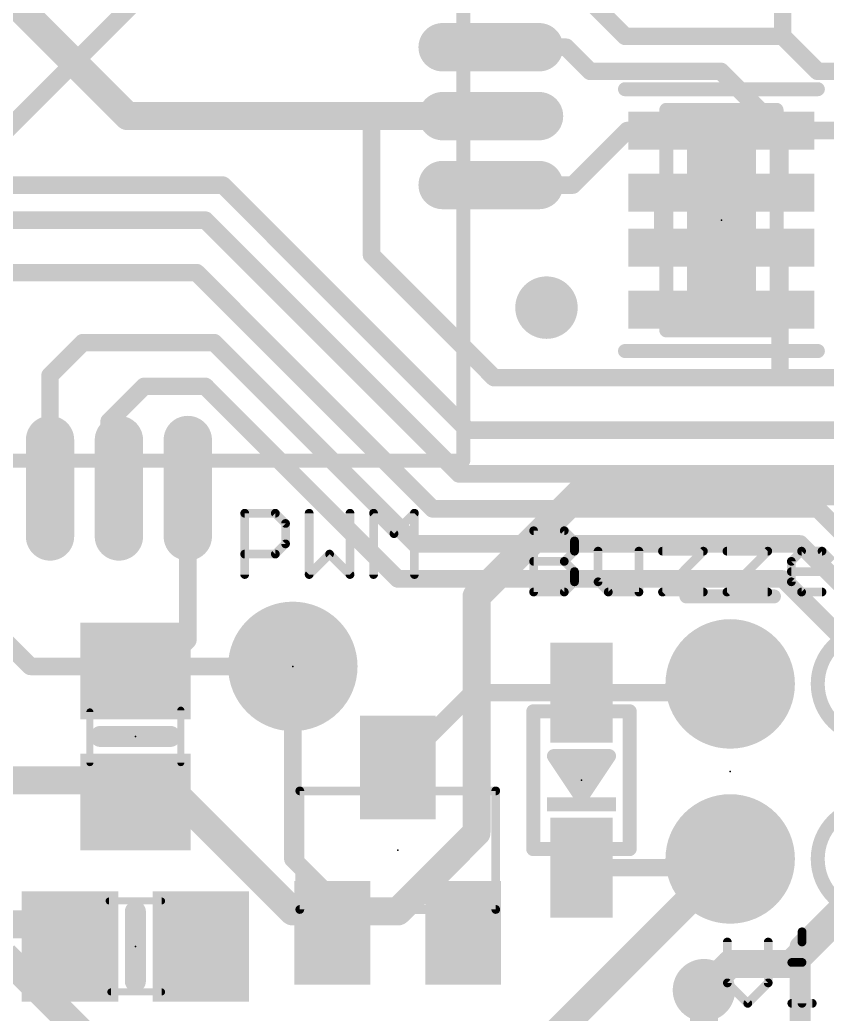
# Model space of a CAD drawing. Extents: x -21.4 to 69.1, y -5.3 to 64.3.
# Drawn here: x 25.76 to 37.48, y 9.81 to 24.24 of the extents above; entities that cross this region are included whole.
import ezdxf

# ---------------------------------------------------------------- set-up
doc = ezdxf.new("R2010")
doc.units = 0
for name, color, linetype in [('1', 12, 'CONTINUOUS'), ('16', 132, 'CONTINUOUS'), ('17', 110, 'CONTINUOUS'), ('18', 110, 'CONTINUOUS'), ('21', 40, 'CONTINUOUS'), ('23', 53, 'CONTINUOUS'), ('29', 253, 'CONTINUOUS'), ('30', 253, 'CONTINUOUS'), ('51', 253, 'CONTINUOUS')]:
    doc.layers.add(name, color=color, linetype=linetype)

# ---------------------------------------------------------------- blocks, each defined once
blk = doc.blocks.new('RECT')
blk.add_solid([(-0.5, -0.5), (0.5, -0.5), (-0.5, 0.5), (0.5, 0.5)])
blk = doc.blocks.new('ROUNDP')
at = {"const_width": 0.5}
blk.add_lwpolyline([(0, -0.25, 1), (0, 0.25, 1), (0, -0.25)], format="xyb", dxfattribs=at)
blk = doc.blocks.new('RECT320000X96000R100')
at = {"const_width": 0.3}
blk.add_lwpolyline([(0.85, 0), (0.85, 0, 0.4142), (0.7, 0.15), (-0.7, 0.15, 0.4142), (-0.85, 0), (-0.85, 0, 0.4142), (-0.7, -0.15), (0.7, -0.15, 0.4142)], format="xyb", close=True, dxfattribs=at)
blk.add_solid([(-0.7254, -0.0254), (0.7254, -0.0254), (-0.7254, 0.0254), (0.7254, 0.0254)])
blk = doc.blocks.new('RECT336256X112256R100')
at = {"const_width": 0.3508}
blk.add_lwpolyline([(0.8754, 0), (0.8754, 0, 0.4142), (0.7, 0.1754), (-0.7, 0.1754, 0.4142), (-0.8754, 0), (-0.8754, 0, 0.4142), (-0.7, -0.1754), (0.7, -0.1754, 0.4142)], format="xyb", close=True, dxfattribs=at)
blk.add_solid([(-0.7254, -0.0254), (0.7254, -0.0254), (-0.7254, 0.0254), (0.7254, 0.0254)])
blk = doc.blocks.new('ROUNDV')
at = {"const_width": 0.5}
blk.add_lwpolyline([(0, -0.25, 1), (0, 0.25, 1), (0, -0.25)], format="xyb", dxfattribs=at)

msp = doc.modelspace()

# ---------------------------------------------------------------- linework, layer by layer
at = {"layer": '1'}
for points, const_width in [([(8.636, 41.529), (27.32, 22.845)], 0.4064), ([(36.83, 24.003), (36.83, 25.712)], 0.254), ([(33.702, 24.845), (34.544, 24.003)], 0.254), ([(34.544, 24.003), (36.83, 24.003)], 0.254), ([(36.83, 24.003), (37.338, 23.495)], 0.254), ([(32.593, 23.845), (33.686, 23.845)], 0.254), ([(33.686, 23.845), (34.036, 23.495)], 0.254), ([(34.036, 23.495), (35.932, 23.495)], 0.254), ([(35.932, 23.495), (36.791, 22.636)], 0.254), ([(37.338, 23.495), (39.624, 23.495)], 0.254), ([(27.32, 22.845), (30.973, 22.845)], 0.4064), ([(30.973, 22.845), (30.861, 22.733)], 0.254), ([(30.973, 22.845), (32.593, 22.845)], 0.4064), ([(30.861, 22.733), (30.861, 20.828)], 0.254), ([(34.574, 22.636), (33.782, 21.844)], 0.254), ([(35.091, 22.636), (34.574, 22.636)], 0.254), ([(36.791, 22.636), (38.266, 22.636)], 0.254), ([(36.791, 22.636), (36.791, 21.736)], 0.254), ([(24.511, 21.844), (28.702, 21.844)], 0.254), ([(28.702, 21.844), (32.258, 18.288)], 0.254), ([(32.594, 21.844), (32.593, 21.845)], 0.254), ([(33.782, 21.844), (32.594, 21.844)], 0.254), ([(36.791, 21.736), (35.091, 21.736)], 0.254), ([(35.091, 20.936), (35.091, 21.736)], 0.254), ([(28.448, 21.336), (23.114, 21.336)], 0.254), ([(32.131, 17.653), (28.448, 21.336)], 0.254), ([(30.861, 20.828), (32.639, 19.05)], 0.254), ([(36.791, 20.936), (36.791, 20.036)], 0.254), ([(24.765, 20.574), (28.321, 20.574)], 0.254), ([(28.321, 20.574), (31.75, 17.145)], 0.254), ([(36.791, 20.036), (36.791, 19.089)], 0.254), ([(26.67, 19.558), (26.193, 19.081)], 0.254), ([(28.575, 19.558), (26.67, 19.558)], 0.254), ([(31.496, 16.637), (28.575, 19.558)], 0.254), ([(26.193, 19.081), (26.193, 17.445)], 0.254), ([(36.791, 19.089), (36.83, 19.05)], 0.254), ([(27.559, 18.923), (27.051, 18.415)], 0.254), ([(28.448, 18.923), (27.559, 18.923)], 0.254), ([(31.242, 16.129), (28.448, 18.923)], 0.254), ([(32.639, 19.05), (36.83, 19.05)], 0.254), ([(36.83, 19.05), (37.846, 19.05)], 0.254), ([(27.051, 18.415), (27.051, 17.587)], 0.254), ([(32.258, 18.288), (37.846, 18.288)], 0.254), ([(37.719, 17.653), (32.131, 17.653)], 0.254), ([(27.051, 17.587), (27.193, 17.445)], 0.254), ([(28.194, 17.444), (28.193, 17.445)], 0.254), ([(28.194, 15.24), (28.194, 17.444)], 0.254), ([(31.75, 17.145), (37.338, 17.145)], 0.254), ([(37.338, 17.145), (38.862, 15.621)], 0.254), ([(37.084, 16.637), (31.496, 16.637)], 0.254), ([(38.608, 15.113), (37.084, 16.637)], 0.254), ([(36.83, 16.129), (31.242, 16.129)], 0.254), ([(38.354, 14.605), (36.83, 16.129)], 0.254), ([(27.747, 14.793), (28.194, 15.24)], 0.254), ([(27.432, 14.793), (27.747, 14.793)], 0.254), ([(29.718, 12.065), (29.718, 14.859)], 0.254), ([(36.068, 14.478), (36.068, 14.605)], 0.254), ([(32.328, 14.478), (31.242, 13.392)], 0.254), ([(33.909, 14.478), (32.328, 14.478)], 0.254), ([(33.909, 14.478), (36.068, 14.478)], 0.254), ([(30.292, 11.491), (29.718, 12.065)], 0.254), ([(35.941, 11.938), (36.068, 12.065)], 0.254), ([(33.909, 11.938), (35.941, 11.938)], 0.254), ([(37.084, 10.795), (38.227, 11.938)], 0.3048), ([(30.292, 10.992), (30.292, 11.491)], 0.254), ([(24.7951, 11.115), (26.162, 11.115)], 0.4064), ([(26.162, 11.115), (26.482, 10.795)], 0.4064), ([(37.084, 8.636), (37.084, 10.795)], 0.3048), ([(35.687, 10.16), (35.687, 8.636)], 0.4064)]:
    msp.add_lwpolyline(points, dxfattribs=dict(at, const_width=const_width))
for points, const_width in [([(34.544, 24.0665, 1), (34.544, 23.9395)], 0.127), ([(34.4991, 23.9581, 1), (34.5889, 24.0479)], 0.127), ([(36.8749, 24.0479, 1), (36.7851, 23.9581)], 0.127), ([(36.83, 23.9395, 1), (36.83, 24.0665)], 0.127), ([(32.593, 23.9085, 1), (32.593, 23.7815)], 0.127), ([(33.7309, 23.8899, 1), (33.6411, 23.8001)], 0.127), ([(33.686, 23.7815, 1), (33.686, 23.9085)], 0.127), ([(36.7665, 24.003, 1), (36.8935, 24.003)], 0.127), ([(34.036, 23.5585, 1), (34.036, 23.4315)], 0.127), ([(33.9911, 23.4501, 1), (34.0809, 23.5399)], 0.127), ([(35.9769, 23.5399, 1), (35.8871, 23.4501)], 0.127), ([(35.932, 23.4315, 1), (35.932, 23.5585)], 0.127), ([(37.338, 23.5585, 1), (37.338, 23.4315)], 0.127), ([(37.2931, 23.4501, 1), (37.3829, 23.5399)], 0.127), ([(27.32, 22.9466, 1), (27.32, 22.7434)], 0.2032), ([(27.2482, 22.7732, 1), (27.3918, 22.9168)], 0.2032), ([(30.973, 22.9466, 1), (30.973, 22.7434)], 0.2032), ([(31.0179, 22.8001, 1), (30.9281, 22.8899)], 0.127), ([(30.973, 22.7434, 1), (30.973, 22.9466)], 0.2032), ([(32.593, 22.7434, 1), (32.593, 22.9466)], 0.2032), ([(30.9245, 22.733, 1), (30.7975, 22.733)], 0.127), ([(30.8161, 22.7779, 1), (30.9059, 22.6881)], 0.127), ([(34.574, 22.6995, 1), (34.574, 22.5725)], 0.127), ([(34.6189, 22.5911, 1), (34.5291, 22.6809)], 0.127), ([(35.091, 22.5725, 1), (35.091, 22.6995)], 0.127), ([(36.791, 22.6995, 1), (36.791, 22.5725)], 0.127), ([(36.8545, 22.636, 1), (36.7275, 22.636)], 0.127), ([(36.7461, 22.5911, 1), (36.8359, 22.6809)], 0.127), ([(28.7469, 21.8889, 1), (28.6571, 21.7991)], 0.127), ([(28.702, 21.7805, 1), (28.702, 21.9075)], 0.127), ([(32.6379, 21.8899, 1), (32.5481, 21.8001)], 0.127), ([(32.594, 21.9075, 1), (32.594, 21.7805)], 0.127), ([(32.5491, 21.7991, 1), (32.6389, 21.8889)], 0.127), ([(33.7371, 21.8889, 1), (33.8269, 21.7991)], 0.127), ([(33.782, 21.7805, 1), (33.782, 21.9075)], 0.127), ([(35.091, 21.7995, 1), (35.091, 21.6725)], 0.127), ([(35.1545, 21.736, 1), (35.0275, 21.736)], 0.127), ([(36.7275, 21.736, 1), (36.8545, 21.736)], 0.127), ([(36.791, 21.6725, 1), (36.791, 21.7995)], 0.127), ([(28.4929, 21.3809, 1), (28.4031, 21.2911)], 0.127), ([(28.448, 21.2725, 1), (28.448, 21.3995)], 0.127), ([(30.9059, 20.8729, 1), (30.8161, 20.7831)], 0.127), ([(35.0275, 20.936, 1), (35.1545, 20.936)], 0.127), ([(36.8545, 20.936, 1), (36.7275, 20.936)], 0.127), ([(30.7975, 20.828, 1), (30.9245, 20.828)], 0.127), ([(28.3659, 20.6189, 1), (28.2761, 20.5291)], 0.127), ([(28.321, 20.5105, 1), (28.321, 20.6375)], 0.127), ([(36.8545, 20.036, 1), (36.7275, 20.036)], 0.127), ([(36.7275, 20.036, 1), (36.8545, 20.036)], 0.127), ([(26.67, 19.6215, 1), (26.67, 19.4945)], 0.127), ([(26.7149, 19.5131, 1), (26.6251, 19.6029)], 0.127), ([(28.6199, 19.6029, 1), (28.5301, 19.5131)], 0.127), ([(28.575, 19.4945, 1), (28.575, 19.6215)], 0.127), ([(26.2565, 19.081, 1), (26.1295, 19.081)], 0.127), ([(36.8359, 19.1339, 1), (36.7461, 19.0441)], 0.127), ([(26.1481, 19.1259, 1), (26.2379, 19.0361)], 0.127), ([(27.559, 18.9865, 1), (27.559, 18.8595)], 0.127), ([(27.6039, 18.8781, 1), (27.5141, 18.9679)], 0.127), ([(28.4929, 18.9679, 1), (28.4031, 18.8781)], 0.127), ([(28.448, 18.8595, 1), (28.448, 18.9865)], 0.127), ([(32.639, 19.1135, 1), (32.639, 18.9865)], 0.127), ([(32.5941, 19.0051, 1), (32.6839, 19.0949)], 0.127), ([(36.7275, 19.089, 1), (36.8545, 19.089)], 0.127), ([(36.83, 19.1135, 1), (36.83, 18.9865)], 0.127), ([(36.7851, 19.0051, 1), (36.8749, 19.0949)], 0.127), ([(36.83, 18.9865, 1), (36.83, 19.1135)], 0.127), ([(27.1145, 18.415, 1), (26.9875, 18.415)], 0.127), ([(27.0061, 18.4599, 1), (27.0959, 18.3701)], 0.127), ([(32.258, 18.3515, 1), (32.258, 18.2245)], 0.127), ([(32.2131, 18.2431, 1), (32.3029, 18.3329)], 0.127), ([(32.131, 17.7165, 1), (32.131, 17.5895)], 0.127), ([(32.0861, 17.6081, 1), (32.1759, 17.6979)], 0.127), ([(27.0959, 17.6319, 1), (27.0061, 17.5421)], 0.127), ([(26.9875, 17.587, 1), (27.1145, 17.587)], 0.127), ([(26.1295, 17.445, 1), (26.2565, 17.445)], 0.127), ([(27.1481, 17.4001, 1), (27.2379, 17.4899)], 0.127), ([(28.2379, 17.4899, 1), (28.1481, 17.4001)], 0.127), ([(28.2575, 17.444, 1), (28.1305, 17.444)], 0.127), ([(28.1491, 17.3991, 1), (28.2389, 17.4889)], 0.127), ([(31.75, 17.2085, 1), (31.75, 17.0815)], 0.127), ([(31.7051, 17.1001, 1), (31.7949, 17.1899)], 0.127), ([(37.3829, 17.1899, 1), (37.2931, 17.1001)], 0.127), ([(37.338, 17.0815, 1), (37.338, 17.2085)], 0.127), ([(31.496, 16.7005, 1), (31.496, 16.5735)], 0.127), ([(31.4511, 16.5921, 1), (31.5409, 16.6819)], 0.127), ([(37.1289, 16.6819, 1), (37.0391, 16.5921)], 0.127), ([(37.084, 16.5735, 1), (37.084, 16.7005)], 0.127), ([(31.242, 16.1925, 1), (31.242, 16.0655)], 0.127), ([(31.1971, 16.0841, 1), (31.2869, 16.1739)], 0.127), ([(36.8749, 16.1739, 1), (36.7851, 16.0841)], 0.127), ([(36.83, 16.0655, 1), (36.83, 16.1925)], 0.127), ([(28.1305, 15.24, 1), (28.2575, 15.24)], 0.127), ([(28.2389, 15.1951, 1), (28.1491, 15.2849)], 0.127), ([(27.432, 14.8565, 1), (27.432, 14.7295)], 0.127), ([(27.7021, 14.8379, 1), (27.7919, 14.7481)], 0.127), ([(27.747, 14.7295, 1), (27.747, 14.8565)], 0.127), ([(29.7815, 14.859, 1), (29.6545, 14.859)], 0.127), ([(36.1315, 14.605, 1), (36.0045, 14.605)], 0.127), ([(32.328, 14.5415, 1), (32.328, 14.4145)], 0.127), ([(32.3729, 14.4331, 1), (32.2831, 14.5229)], 0.127), ([(33.909, 14.5415, 1), (33.909, 14.4145)], 0.127), ([(33.909, 14.4145, 1), (33.909, 14.5415)], 0.127), ([(36.068, 14.4145, 1), (36.068, 14.5415)], 0.127), ([(36.0045, 14.478, 1), (36.1315, 14.478)], 0.127), ([(31.1971, 13.4369, 1), (31.2869, 13.3471)], 0.127), ([(29.7629, 12.1099, 1), (29.6731, 12.0201)], 0.127), ([(29.6545, 12.065, 1), (29.7815, 12.065)], 0.127), ([(36.1129, 12.0201, 1), (36.0231, 12.1099)], 0.127), ([(33.909, 12.0015, 1), (33.909, 11.8745)], 0.127), ([(35.8961, 11.9829, 1), (35.9859, 11.8931)], 0.127), ([(35.941, 11.8745, 1), (35.941, 12.0015)], 0.127), ([(30.3555, 11.491, 1), (30.2285, 11.491)], 0.127), ([(30.2471, 11.4461, 1), (30.3369, 11.5359)], 0.127), ([(26.2338, 11.1868, 1), (26.0902, 11.0432)], 0.2032), ([(26.162, 11.0134, 1), (26.162, 11.2166)], 0.2032), ([(26.4102, 10.7232, 1), (26.5538, 10.8668)], 0.2032), ([(30.2285, 10.992, 1), (30.3555, 10.992)], 0.127), ([(37.1602, 10.795, 1), (37.0078, 10.795)], 0.1524), ([(37.0301, 10.8489, 1), (37.1379, 10.7411)], 0.1524), ([(35.7886, 10.16, 1), (35.5854, 10.16)], 0.2032)]:
    msp.add_lwpolyline(points, format="xyb", dxfattribs=dict(at, const_width=const_width))
at = {"layer": '16'}
for points, const_width in [([(25.146, 22.225), (30.607, 27.686)], 0.254), ([(25.908, 14.859), (20.447, 20.32)], 0.254), ([(32.385, 15.875), (33.909, 17.399)], 0.4064), ([(33.909, 17.399), (37.973, 17.399)], 0.4064), ([(32.385, 12.446), (32.385, 15.875)], 0.4064), ([(29.718, 14.859), (25.908, 14.859)], 0.254), ([(19.812, 13.208), (27.813, 13.208)], 0.4064), ([(27.813, 13.208), (29.718, 11.303)], 0.4064), ([(31.242, 11.303), (32.385, 12.446)], 0.4064), ([(36.068, 12.065), (32.766, 8.763)], 0.4064), ([(38.481, 12.065), (36.957, 10.541)], 0.4064), ([(29.718, 11.303), (31.242, 11.303)], 0.4064), ([(27.432, 8.763), (25.527, 10.668)], 0.4064), ([(36.068, 10.541), (35.687, 10.16)], 0.4064), ([(36.957, 10.541), (36.068, 10.541)], 0.4064)]:
    msp.add_lwpolyline(points, dxfattribs=dict(at, const_width=const_width))
for points, const_width in [([(33.909, 17.5006, 1), (33.909, 17.2974)], 0.2032), ([(33.9808, 17.3272, 1), (33.8372, 17.4708)], 0.2032), ([(32.4866, 15.875, 1), (32.2834, 15.875)], 0.2032), ([(32.3132, 15.9468, 1), (32.4568, 15.8032)], 0.2032), ([(25.908, 14.9225, 1), (25.908, 14.7955)], 0.127), ([(25.8631, 14.8141, 1), (25.9529, 14.9039)], 0.127), ([(29.718, 14.7955, 1), (29.718, 14.9225)], 0.127), ([(27.8848, 13.2798, 1), (27.7412, 13.1362)], 0.2032), ([(27.813, 13.1064, 1), (27.813, 13.3096)], 0.2032), ([(32.4568, 12.3742, 1), (32.3132, 12.5178)], 0.2032), ([(32.2834, 12.446, 1), (32.4866, 12.446)], 0.2032), ([(36.1398, 11.9932, 1), (35.9962, 12.1368)], 0.2032), ([(29.718, 11.4046, 1), (29.718, 11.2014)], 0.2032), ([(29.6462, 11.2312, 1), (29.7898, 11.3748)], 0.2032), ([(31.1702, 11.3748, 1), (31.3138, 11.2312)], 0.2032), ([(31.242, 11.2014, 1), (31.242, 11.4046)], 0.2032), ([(36.068, 10.6426, 1), (36.068, 10.4394)], 0.2032), ([(36.1398, 10.4692, 1), (35.9962, 10.6128)], 0.2032), ([(36.8852, 10.6128, 1), (37.0288, 10.4692)], 0.2032), ([(36.957, 10.4394, 1), (36.957, 10.6426)], 0.2032), ([(35.6152, 10.2318, 1), (35.7588, 10.0882)], 0.2032)]:
    msp.add_lwpolyline(points, format="xyb", dxfattribs=dict(at, const_width=const_width))
at = {"layer": '21'}
for points, const_width in [([(34.541, 23.236), (37.341, 23.236)], 0.2032), ([(32.193, 17.845), (32.193, 20.845)], 0.2032), ([(37.341, 19.436), (34.541, 19.436)], 0.2032), ([(29.193, 17.845), (32.193, 17.845)], 0.2032), ([(29.0195, 16.1925), (29.0195, 17.0823)], 0.127), ([(29.0195, 17.0823), (29.4644, 17.0823)], 0.127), ([(29.4644, 17.0823), (29.6127, 16.934)], 0.127), ([(29.955, 17.0823), (29.955, 16.1925)], 0.127), ([(30.5482, 16.1925), (30.5482, 17.0823)], 0.127), ([(30.8905, 16.1925), (30.8905, 17.0823)], 0.127), ([(30.8905, 17.0823), (31.1871, 16.7857)], 0.127), ([(31.1871, 16.7857), (31.4837, 17.0823)], 0.127), ([(31.4837, 17.0823), (31.4837, 16.1925)], 0.127), ([(29.6127, 16.934), (29.6127, 16.6374)], 0.127), ([(33.2143, 15.9385), (33.2143, 16.8283)], 0.127), ([(33.2143, 16.8283), (33.6592, 16.8283)], 0.127), ([(33.6592, 16.8283), (33.8075, 16.68)], 0.127), ([(33.8075, 16.68), (33.8075, 16.5317)], 0.127), ([(29.6127, 16.6374), (29.4644, 16.4891)], 0.127), ([(33.8075, 16.5317), (33.6592, 16.3834)], 0.127), ([(34.1498, 16.5317), (34.1498, 16.0868)], 0.127), ([(34.743, 15.9385), (34.743, 16.5317)], 0.127), ([(35.0853, 16.5317), (35.6785, 16.5317)], 0.127), ([(35.6785, 16.5317), (35.0853, 15.9385)], 0.127), ([(36.0209, 16.5317), (36.614, 16.5317)], 0.127), ([(36.614, 16.5317), (36.0209, 15.9385)], 0.127), ([(36.9564, 16.3834), (37.1047, 16.5317)], 0.127), ([(37.1047, 16.5317), (37.4013, 16.5317)], 0.127), ([(37.4013, 16.5317), (37.5496, 16.3834)], 0.127), ([(29.4644, 16.4891), (29.0195, 16.4891)], 0.127), ([(29.955, 16.1925), (30.2516, 16.4891)], 0.127), ([(30.2516, 16.4891), (30.5482, 16.1925)], 0.127), ([(33.2143, 16.3834), (33.6592, 16.3834)], 0.127), ([(33.6592, 16.3834), (33.8075, 16.2351)], 0.127), ([(36.9564, 16.0868), (36.9564, 16.3834)], 0.127), ([(33.8075, 16.2351), (33.8075, 16.0868)], 0.127), ([(37.5496, 16.2351), (36.9564, 16.2351)], 0.127), ([(33.8075, 16.0868), (33.6592, 15.9385)], 0.127), ([(34.1498, 16.0868), (34.2981, 15.9385)], 0.127), ([(37.1047, 15.9385), (36.9564, 16.0868)], 0.127), ([(33.6592, 15.9385), (33.2143, 15.9385)], 0.127), ([(34.2981, 15.9385), (34.743, 15.9385)], 0.127), ([(35.0853, 15.9385), (35.6785, 15.9385)], 0.127), ([(36.0209, 15.9385), (36.614, 15.9385)], 0.127), ([(37.4013, 15.9385), (37.1047, 15.9385)], 0.127), ([(33.209, 12.208), (33.209, 14.208)], 0.2032), ([(34.609, 14.208), (34.609, 12.208)], 0.2032), ([(27.94, 13.843), (26.924, 13.843)], 0.3048), ([(33.909, 12.958), (33.509, 13.558)], 0.2032), ([(33.509, 13.558), (34.309, 13.558)], 0.2032), ([(34.309, 13.558), (33.909, 12.958)], 0.2032), ([(33.909, 13.108), (33.709, 13.408)], 0.2032), ([(33.709, 13.408), (34.109, 13.408)], 0.2032), ([(34.109, 13.408), (33.909, 13.108)], 0.2032), ([(33.8423, 13.208), (33.9757, 13.208)], 0.2032), ([(27.432, 11.303), (27.432, 10.287)], 0.3048), ([(37.111, 11.0076), (37.111, 10.8593)], 0.127), ([(36.0271, 10.8593), (36.0271, 10.2661)], 0.127), ([(36.6203, 10.2661), (36.6203, 10.8593)], 0.127), ([(36.9627, 10.5627), (37.111, 10.5627)], 0.127), ([(37.111, 10.5627), (37.111, 9.9695)], 0.127), ([(36.0271, 10.2661), (36.3237, 9.9695)], 0.127), ([(36.3237, 9.9695), (36.6203, 10.2661)], 0.127), ([(36.9627, 9.9695), (37.2592, 9.9695)], 0.127)]:
    msp.add_lwpolyline(points, dxfattribs=dict(at, const_width=const_width))
for points, const_width in [([(34.541, 23.2868, 1), (34.541, 23.1852)], 0.1016), ([(37.341, 23.1852, 1), (37.341, 23.2868)], 0.1016), ([(32.2438, 20.845, 1), (32.1422, 20.845)], 0.1016), ([(34.541, 19.4868, 1), (34.541, 19.3852)], 0.1016), ([(37.341, 19.3852, 1), (37.341, 19.4868)], 0.1016), ([(29.193, 17.8958, 1), (29.193, 17.7942)], 0.1016), ([(32.1422, 17.845, 1), (32.2438, 17.845)], 0.1016), ([(32.193, 17.7942, 1), (32.193, 17.8958)], 0.1016), ([(29.0195, 17.114, 1), (29.0195, 17.0505)], 0.0635), ([(29.0512, 17.0823, 1), (28.9878, 17.0823)], 0.0635), ([(29.4868, 17.1047, 1), (29.4419, 17.0598)], 0.0635), ([(29.4644, 17.0505, 1), (29.4644, 17.114)], 0.0635), ([(29.9868, 17.0823, 1), (29.9233, 17.0823)], 0.0635), ([(30.5799, 17.0823, 1), (30.5164, 17.0823)], 0.0635), ([(30.9223, 17.0823, 1), (30.8588, 17.0823)], 0.0635), ([(30.913, 17.1047, 1), (30.8681, 17.0598)], 0.0635), ([(31.5155, 17.0823, 1), (31.452, 17.0823)], 0.0635), ([(31.5062, 17.0598, 1), (31.4613, 17.1047)], 0.0635), ([(29.6444, 16.934, 1), (29.5809, 16.934)], 0.0635), ([(29.5902, 16.9115, 1), (29.6351, 16.9564)], 0.0635), ([(33.2461, 16.8283, 1), (33.1826, 16.8283)], 0.0635), ([(33.2143, 16.86, 1), (33.2143, 16.7965)], 0.0635), ([(33.6816, 16.8507, 1), (33.6367, 16.8058)], 0.0635), ([(33.6592, 16.7965, 1), (33.6592, 16.86)], 0.0635), ([(31.1647, 16.8081, 1), (31.2096, 16.7632)], 0.0635), ([(31.1647, 16.7632, 1), (31.2096, 16.8081)], 0.0635), ([(33.8392, 16.68, 1), (33.7757, 16.68)], 0.0635), ([(29.5809, 16.6374, 1), (29.6444, 16.6374)], 0.0635), ([(29.6351, 16.6149, 1), (29.5902, 16.6598)], 0.0635), ([(33.785, 16.6575, 1), (33.8299, 16.7024)], 0.0635), ([(33.8299, 16.5092, 1), (33.785, 16.5541)], 0.0635), ([(34.1816, 16.5317, 1), (34.1181, 16.5317)], 0.0635), ([(34.7747, 16.5317, 1), (34.7112, 16.5317)], 0.0635), ([(35.0853, 16.5634, 1), (35.0853, 16.4999)], 0.0635), ([(35.701, 16.5092, 1), (35.6561, 16.5541)], 0.0635), ([(35.6785, 16.4999, 1), (35.6785, 16.5634)], 0.0635), ([(36.0209, 16.5634, 1), (36.0209, 16.4999)], 0.0635), ([(36.6365, 16.5092, 1), (36.5916, 16.5541)], 0.0635), ([(36.614, 16.4999, 1), (36.614, 16.5634)], 0.0635), ([(37.1047, 16.5634, 1), (37.1047, 16.4999)], 0.0635), ([(37.1271, 16.5092, 1), (37.0822, 16.5541)], 0.0635), ([(37.4237, 16.5541, 1), (37.3788, 16.5092)], 0.0635), ([(37.4013, 16.4999, 1), (37.4013, 16.5634)], 0.0635), ([(29.0195, 16.5208, 1), (29.0195, 16.4573)], 0.0635), ([(29.4419, 16.5115, 1), (29.4868, 16.4666)], 0.0635), ([(29.4644, 16.4573, 1), (29.4644, 16.5208)], 0.0635), ([(30.2741, 16.5115, 1), (30.2292, 16.4666)], 0.0635), ([(30.2741, 16.4666, 1), (30.2292, 16.5115)], 0.0635), ([(33.7757, 16.5317, 1), (33.8392, 16.5317)], 0.0635), ([(33.2143, 16.4151, 1), (33.2143, 16.3516)], 0.0635), ([(33.6816, 16.4058, 1), (33.6367, 16.3609)], 0.0635), ([(33.6367, 16.4058, 1), (33.6816, 16.3609)], 0.0635), ([(33.6592, 16.3516, 1), (33.6592, 16.4151)], 0.0635), ([(36.9881, 16.3834, 1), (36.9246, 16.3834)], 0.0635), ([(36.9339, 16.4058, 1), (36.9788, 16.3609)], 0.0635), ([(28.9878, 16.1925, 1), (29.0512, 16.1925)], 0.0635), ([(29.9326, 16.215, 1), (29.9775, 16.17)], 0.0635), ([(29.9233, 16.1925, 1), (29.9868, 16.1925)], 0.0635), ([(30.5164, 16.1925, 1), (30.5799, 16.1925)], 0.0635), ([(30.5257, 16.17, 1), (30.5706, 16.215)], 0.0635), ([(30.8588, 16.1925, 1), (30.9223, 16.1925)], 0.0635), ([(31.452, 16.1925, 1), (31.5155, 16.1925)], 0.0635), ([(33.8392, 16.2351, 1), (33.7757, 16.2351)], 0.0635), ([(33.785, 16.2126, 1), (33.8299, 16.2575)], 0.0635), ([(36.9564, 16.2668, 1), (36.9564, 16.2033)], 0.0635), ([(33.7757, 16.0868, 1), (33.8392, 16.0868)], 0.0635), ([(33.8299, 16.0643, 1), (33.785, 16.1092)], 0.0635), ([(34.1181, 16.0868, 1), (34.1816, 16.0868)], 0.0635), ([(34.1723, 16.1092, 1), (34.1274, 16.0643)], 0.0635), ([(36.9246, 16.0868, 1), (36.9881, 16.0868)], 0.0635), ([(36.9788, 16.1092, 1), (36.9339, 16.0643)], 0.0635), ([(33.2143, 15.9703, 1), (33.2143, 15.9068)], 0.0635), ([(33.1826, 15.9385, 1), (33.2461, 15.9385)], 0.0635), ([(33.6367, 15.961, 1), (33.6816, 15.916)], 0.0635), ([(33.6592, 15.9068, 1), (33.6592, 15.9703)], 0.0635), ([(34.2981, 15.9703, 1), (34.2981, 15.9068)], 0.0635), ([(34.2757, 15.916, 1), (34.3206, 15.961)], 0.0635), ([(34.7112, 15.9385, 1), (34.7747, 15.9385)], 0.0635), ([(34.743, 15.9068, 1), (34.743, 15.9703)], 0.0635), ([(35.0853, 15.9703, 1), (35.0853, 15.9068)], 0.0635), ([(35.0629, 15.961, 1), (35.1078, 15.916)], 0.0635), ([(35.6785, 15.9068, 1), (35.6785, 15.9703)], 0.0635), ([(35.9984, 15.961, 1), (36.0433, 15.916)], 0.0635), ([(36.0209, 15.9703, 1), (36.0209, 15.9068)], 0.0635), ([(36.614, 15.9068, 1), (36.614, 15.9703)], 0.0635), ([(37.1047, 15.9703, 1), (37.1047, 15.9068)], 0.0635), ([(37.0822, 15.916, 1), (37.1271, 15.961)], 0.0635), ([(37.4013, 15.9068, 1), (37.4013, 15.9703)], 0.0635), ([(38.121, 13.8233, 1), (38.121, 15.3867, 1), (38.121, 13.8233)], 0.2032), ([(33.2598, 14.208, 1), (33.1582, 14.208)], 0.1016), ([(34.6598, 14.208, 1), (34.5582, 14.208)], 0.1016), ([(26.924, 13.9192, 1), (26.924, 13.7668)], 0.1524), ([(27.94, 13.7668, 1), (27.94, 13.9192)], 0.1524), ([(33.5513, 13.5862, 1), (33.4667, 13.5298)], 0.1016), ([(33.509, 13.6088, 1), (33.509, 13.5072)], 0.1016), ([(34.3513, 13.5298, 1), (34.2667, 13.5862)], 0.1016), ([(34.309, 13.5072, 1), (34.309, 13.6088)], 0.1016), ([(33.7513, 13.4362, 1), (33.6667, 13.3798)], 0.1016), ([(33.709, 13.4588, 1), (33.709, 13.3572)], 0.1016), ([(34.1513, 13.3798, 1), (34.0667, 13.4362)], 0.1016), ([(34.109, 13.3572, 1), (34.109, 13.4588)], 0.1016), ([(33.8423, 13.2588, 1), (33.8423, 13.1572)], 0.1016), ([(33.9757, 13.1572, 1), (33.9757, 13.2588)], 0.1016), ([(33.8667, 13.1362, 1), (33.9513, 13.0798)], 0.1016), ([(33.8667, 13.0798, 1), (33.9513, 13.1362)], 0.1016), ([(33.8667, 12.9862, 1), (33.9513, 12.9298)], 0.1016), ([(33.8667, 12.9298, 1), (33.9513, 12.9862)], 0.1016), ([(38.121, 11.2833, 1), (38.121, 12.8467, 1), (38.121, 11.2833)], 0.2032), ([(33.1582, 12.208, 1), (33.2598, 12.208)], 0.1016), ([(34.5582, 12.208, 1), (34.6598, 12.208)], 0.1016), ([(27.5082, 11.303, 1), (27.3558, 11.303)], 0.1524), ([(37.1427, 11.0076, 1), (37.0792, 11.0076)], 0.0635), ([(36.0589, 10.8593, 1), (35.9954, 10.8593)], 0.0635), ([(36.6521, 10.8593, 1), (36.5886, 10.8593)], 0.0635), ([(37.0792, 10.8593, 1), (37.1427, 10.8593)], 0.0635), ([(36.9627, 10.5944, 1), (36.9627, 10.5309)], 0.0635), ([(37.1427, 10.5627, 1), (37.0792, 10.5627)], 0.0635), ([(37.111, 10.5309, 1), (37.111, 10.5944)], 0.0635), ([(27.3558, 10.287, 1), (27.5082, 10.287)], 0.1524), ([(35.9954, 10.2661, 1), (36.0589, 10.2661)], 0.0635), ([(36.0496, 10.2885, 1), (36.0047, 10.2436)], 0.0635), ([(36.5886, 10.2661, 1), (36.6521, 10.2661)], 0.0635), ([(36.6428, 10.2436, 1), (36.5979, 10.2885)], 0.0635), ([(36.3013, 9.992, 1), (36.3462, 9.947)], 0.0635), ([(36.3013, 9.947, 1), (36.3462, 9.992)], 0.0635), ([(36.9627, 10.0013, 1), (36.9627, 9.9377)], 0.0635), ([(37.0792, 9.9695, 1), (37.1427, 9.9695)], 0.0635), ([(37.2592, 9.9377, 1), (37.2592, 10.0013)], 0.0635)]:
    msp.add_lwpolyline(points, format="xyb", dxfattribs=dict(at, const_width=const_width))
at = {"layer": '23'}
for p in [(35.941, 21.336), (29.718, 14.859), (27.432, 13.843), (36.068, 13.335), (33.909, 13.208), (31.242, 12.192), (27.432, 10.795)]:
    msp.add_point(p, dxfattribs=at)
at = {"layer": '51'}
for points, const_width in [([(32.193, 17.845), (32.193, 41.845)], 0.2032), ([(35.141, 19.736), (35.141, 22.936)], 0.2032), ([(35.141, 22.936), (36.741, 22.936)], 0.2032), ([(36.741, 22.936), (36.741, 19.736)], 0.2032), ([(36.741, 19.736), (35.141, 19.736)], 0.2032), ([(8.193, 17.845), (32.193, 17.845)], 0.2032), ([(36.703, 15.875), (35.433, 15.875)], 0.2032), ([(33.209, 14.208), (34.609, 14.208)], 0.2032), ([(26.772, 14.199), (26.772, 13.462)], 0.1016), ([(28.092, 14.224), (28.092, 13.462)], 0.1016), ([(29.8196, 11.3316), (29.8196, 13.0524)], 0.127), ([(29.8196, 13.0524), (32.6644, 13.0524)], 0.127), ([(32.6644, 13.0524), (32.6644, 11.3316)], 0.127), ([(34.609, 12.208), (33.209, 12.208)], 0.2032), ([(27.051, 11.455), (27.813, 11.455)], 0.1016), ([(32.6644, 11.3316), (29.8196, 11.3316)], 0.127), ([(27.076, 10.135), (27.813, 10.135)], 0.1016)]:
    msp.add_lwpolyline(points, dxfattribs=dict(at, const_width=const_width))
for points, const_width in [([(35.1918, 22.936, 1), (35.0902, 22.936)], 0.1016), ([(35.141, 22.9868, 1), (35.141, 22.8852)], 0.1016), ([(36.7918, 22.936, 1), (36.6902, 22.936)], 0.1016), ([(36.741, 22.8852, 1), (36.741, 22.9868)], 0.1016), ([(35.141, 19.7868, 1), (35.141, 19.6852)], 0.1016), ([(35.0902, 19.736, 1), (35.1918, 19.736)], 0.1016), ([(36.6902, 19.736, 1), (36.7918, 19.736)], 0.1016), ([(36.741, 19.6852, 1), (36.741, 19.7868)], 0.1016), ([(32.1422, 17.845, 1), (32.2438, 17.845)], 0.1016), ([(32.193, 17.7942, 1), (32.193, 17.8958)], 0.1016), ([(35.433, 15.9258, 1), (35.433, 15.8242)], 0.1016), ([(36.703, 15.8242, 1), (36.703, 15.9258)], 0.1016), ([(33.209, 14.2588, 1), (33.209, 14.1572)], 0.1016), ([(34.609, 14.1572, 1), (34.609, 14.2588)], 0.1016), ([(26.7974, 14.199, 1), (26.7466, 14.199)], 0.0508), ([(28.1174, 14.224, 1), (28.0666, 14.224)], 0.0508), ([(26.7466, 13.462, 1), (26.7974, 13.462)], 0.0508), ([(28.0666, 13.462, 1), (28.1174, 13.462)], 0.0508), ([(29.8196, 13.0842, 1), (29.8196, 13.0206)], 0.0635), ([(29.8514, 13.0524, 1), (29.7879, 13.0524)], 0.0635), ([(32.6962, 13.0524, 1), (32.6326, 13.0524)], 0.0635), ([(32.6644, 13.0206, 1), (32.6644, 13.0842)], 0.0635), ([(33.209, 12.2588, 1), (33.209, 12.1572)], 0.1016), ([(34.609, 12.1572, 1), (34.609, 12.2588)], 0.1016), ([(27.051, 11.4804, 1), (27.051, 11.4296)], 0.0508), ([(27.813, 11.4296, 1), (27.813, 11.4804)], 0.0508), ([(29.8196, 11.3634, 1), (29.8196, 11.2998)], 0.0635), ([(29.7879, 11.3316, 1), (29.8514, 11.3316)], 0.0635), ([(32.6326, 11.3316, 1), (32.6962, 11.3316)], 0.0635), ([(32.6644, 11.2998, 1), (32.6644, 11.3634)], 0.0635), ([(27.076, 10.1604, 1), (27.076, 10.1096)], 0.0508), ([(27.813, 10.1096, 1), (27.813, 10.1604)], 0.0508)]:
    msp.add_lwpolyline(points, format="xyb", dxfattribs=dict(at, const_width=const_width))

# ---------------------------------------------------------------- block references
at = {"layer": '1'}
for p, rotation in [((32.593, 23.845), 180), ((32.593, 22.845), 180), ((32.593, 21.845), 180), ((26.193, 17.445), 90), ((27.193, 17.445), 90), ((28.193, 17.445), 90)]:
    msp.add_blockref('RECT320000X96000R100', p, dxfattribs=dict(at, rotation=rotation))
for p, xscale, yscale, rotation in [((35.091, 22.636), 0.45, 0.9, 90), ((36.791, 22.636), 0.45, 0.9, 90), ((35.091, 21.736), 0.45, 0.9, 90), ((36.791, 21.736), 0.45, 0.9, 90), ((35.091, 20.936), 0.45, 0.9, 90), ((36.791, 20.936), 0.45, 0.9, 90), ((35.091, 20.036), 0.45, 0.9, 90), ((36.791, 20.036), 0.45, 0.9, 90), ((27.432, 14.793), 1.3, 1.5, 270), ((33.909, 14.478), 1.35, 0.8, 90), ((27.432, 12.893), 1.3, 1.5, 270), ((33.909, 11.938), 1.35, 0.8, 90)]:
    msp.add_blockref('RECT', p, dxfattribs=dict(at, xscale=xscale, yscale=yscale, rotation=rotation))
at = {"layer": '1', "yscale": 1.4}
for p in [(31.242, 13.392), (30.292, 10.992), (32.192, 10.992)]:
    msp.add_blockref('RECT', p, dxfattribs=at)
at = {"layer": '1', "xscale": 1.3, "yscale": 1.5}
for p in [(26.482, 10.795), (28.382, 10.795)]:
    msp.add_blockref('RECT', p, dxfattribs=at)
at = {"layer": '17', "xscale": 1.778, "yscale": 1.778}
for p in [(29.718, 14.859), (29.718, 14.859), (36.068, 14.605), (36.068, 14.605), (36.068, 12.065), (36.068, 12.065)]:
    msp.add_blockref('ROUNDP', p, dxfattribs=at)
at = {"layer": '18', "xscale": 0.9064, "yscale": 0.9064}
for p in [(33.401, 20.066), (33.401, 20.066), (35.687, 10.16), (35.687, 10.16)]:
    msp.add_blockref('ROUNDV', p, dxfattribs=at)
at = {"layer": '21', "xscale": 0.2, "rotation": 90}
msp.add_blockref('RECT', (33.909, 12.858), dxfattribs=at)
at = {"layer": '29'}
for p, rotation in [((32.593, 23.845), 180), ((32.593, 22.845), 180), ((32.593, 21.845), 180), ((26.193, 17.445), 90), ((27.193, 17.445), 90), ((28.193, 17.445), 90)]:
    msp.add_blockref('RECT336256X112256R100', p, dxfattribs=dict(at, rotation=rotation))
for p, xscale, yscale, rotation in [((35.091, 22.636), 0.5516, 1.0016, 90), ((36.791, 22.636), 0.5516, 1.0016, 90), ((35.091, 21.736), 0.5516, 1.0016, 90), ((36.791, 21.736), 0.5516, 1.0016, 90), ((35.091, 20.936), 0.5516, 1.0016, 90), ((36.791, 20.936), 0.5516, 1.0016, 90), ((35.091, 20.036), 0.5516, 1.0016, 90), ((36.791, 20.036), 0.5516, 1.0016, 90), ((27.432, 14.793), 1.4016, 1.6016, 270), ((33.909, 14.478), 1.4516, 0.9016, 90), ((27.432, 12.893), 1.4016, 1.6016, 270), ((33.909, 11.938), 1.4516, 0.9016, 90)]:
    msp.add_blockref('RECT', p, dxfattribs=dict(at, xscale=xscale, yscale=yscale, rotation=rotation))
for name, p, xscale, yscale in [('ROUNDP', (29.718, 14.859), 1.8796, 1.8796), ('ROUNDP', (36.068, 14.605), 1.8796, 1.8796), ('RECT', (31.242, 13.392), 1.1016, 1.5016), ('ROUNDP', (36.068, 12.065), 1.8796, 1.8796), ('RECT', (30.292, 10.992), 1.1016, 1.5016), ('RECT', (32.192, 10.992), 1.1016, 1.5016), ('RECT', (26.482, 10.795), 1.4016, 1.6016), ('RECT', (28.382, 10.795), 1.4016, 1.6016)]:
    msp.add_blockref(name, p, dxfattribs=dict(at, xscale=xscale, yscale=yscale))
at = {"layer": '30', "xscale": 1.8796, "yscale": 1.8796}
for p in [(29.718, 14.859), (36.068, 14.605), (36.068, 12.065)]:
    msp.add_blockref('ROUNDP', p, dxfattribs=at)
at = {"layer": '51', "xscale": 3.1, "rotation": 90}
msp.add_blockref('RECT', (35.941, 21.336), dxfattribs=at)
at = {"layer": '51', "rotation": 270}
for p, xscale, yscale in [((27.4332, 14.5602), 0.7501, 1.4501), ((36.068, 14.605), 0.508, 0.508), ((27.4332, 13.1124), 0.7501, 1.4501), ((36.068, 12.065), 0.508, 0.508)]:
    msp.add_blockref('RECT', p, dxfattribs=dict(at, xscale=xscale, yscale=yscale))
at = {"layer": '51'}
for p, xscale, yscale in [((31.242, 13.3953), 0.4572, 0.5842), ((26.7149, 10.7962), 0.7501, 1.4501), ((28.1627, 10.7962), 0.7501, 1.4501), ((30.3022, 10.9887), 0.4572, 0.5842), ((32.1818, 10.9887), 0.4572, 0.5842)]:
    msp.add_blockref('RECT', p, dxfattribs=dict(at, xscale=xscale, yscale=yscale))

doc.saveas('drawing.dxf')
